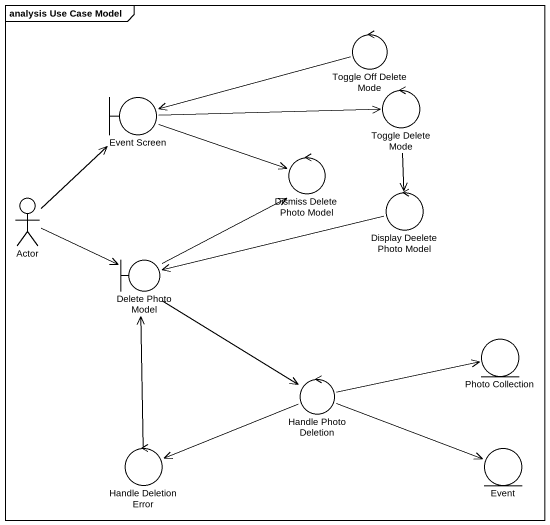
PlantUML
@startuml
mainframe analysis Use Case Model
control "Toggle Off Delete Mode" as Toggle_Off_Delete_Mode
boundary "Event Screen" as Event_Screen
control "Toggle Delete Mode" as Toggle_Delete_Mode
control "Dismiss Delete Photo Model" as Dismiss_Delete_Photo_Model
control "Display Deelete Photo Model" as Display_Deelete_Photo_Model
actor "Actor" as Actor_
boundary "Delete Photo Model" as Delete_Photo_Model
entity "Photo Collection" as Photo_Collection
control "Handle Photo Deletion" as Handle_Photo_Deletion
control "Handle Deletion Error" as Handle_Deletion_Error
entity Event
Toggle_Off_Delete_Mode -left-> Event_Screen
Event_Screen -right-> Toggle_Delete_Mode
Event_Screen -right-> Dismiss_Delete_Photo_Model
Toggle_Delete_Mode --> Display_Deelete_Photo_Model
Display_Deelete_Photo_Model -left-> Delete_Photo_Model
Actor_ -up-> Event_Screen
Actor_ -right-> Delete_Photo_Model
Delete_Photo_Model -up-> Dismiss_Delete_Photo_Model
Delete_Photo_Model --> Handle_Photo_Deletion
Handle_Photo_Deletion -right-> Photo_Collection
Handle_Photo_Deletion -left-> Handle_Deletion_Error
Handle_Photo_Deletion -right-> Event
Handle_Deletion_Error -up-> Delete_Photo_Model
@enduml
